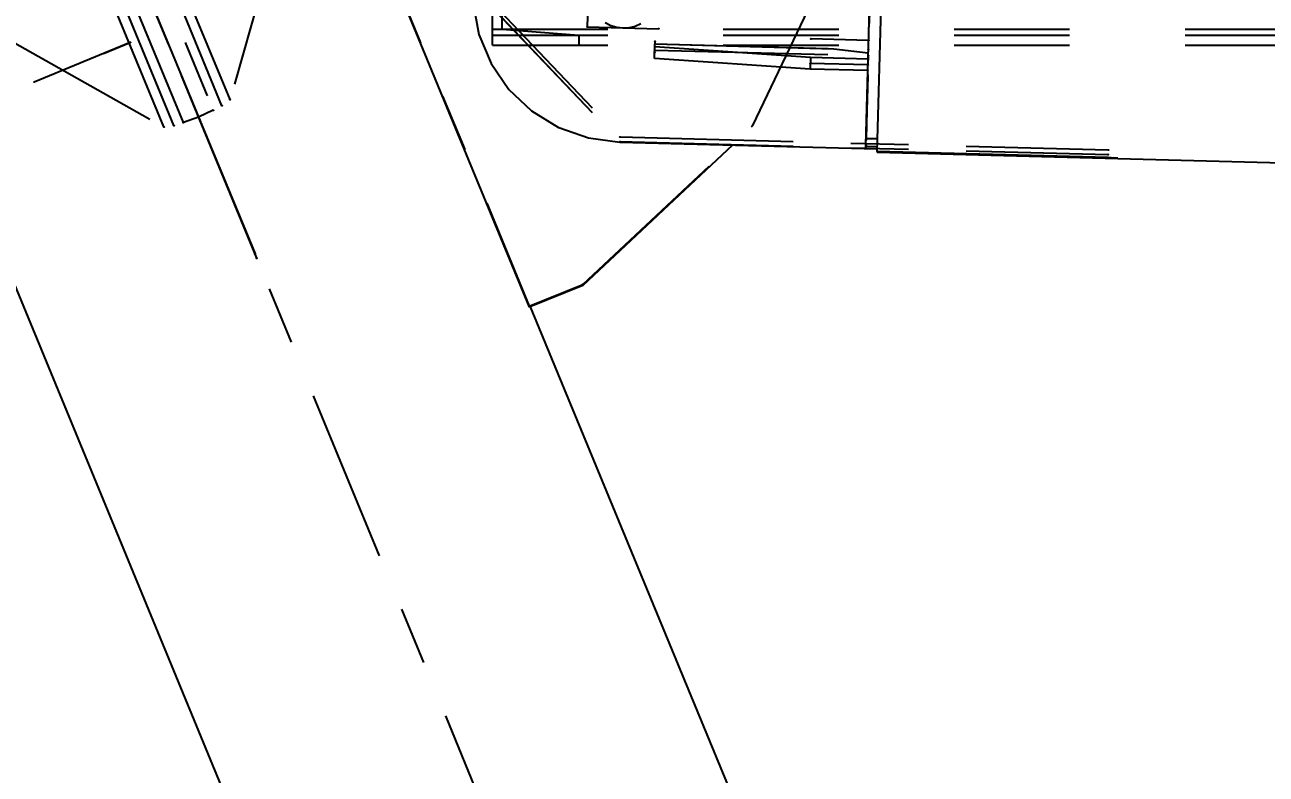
# Model space of a CAD drawing. Header units: millimetres. Extents: x 2368 to 8313, y 7493 to 11698.
# Drawn here: x 5296.59 to 5318.09, y 11256.79 to 11269.77 of the extents above; entities that cross this region are included whole.
import ezdxf

# ---------------------------------------------------------------- set-up
doc = ezdxf.new("R2010")
doc.units = ezdxf.units.MM
for name, pattern in [('XKITLINE00', [0]), ('XKITLINE02', [4, 2, -2]), ('XKITLINE03', [6, 3, -1, 1, -1])]:
    doc.linetypes.add(name, pattern=pattern)
doc.styles.add('ROMANS', font='romans.shx')
doc.dimstyles.new('MD300', dxfattribs={"dimtxt": 2.5, "dimasz": 2.5, "dimexe": 1, "dimexo": 1, "dimgap": 0.5, "dimtad": 1, "dimdec": 1, "dimlfac": 50, "dimrnd": 0.5, "dimdsep": 46, "dimtxsty": 'ROMANS', "dimcen": 1, "dimclrd": 146, "dimclre": 146, "dimclrt": 30, "dimadec": 1, "dimazin": 2, "dimtfac": 1, "dimtdec": 1, "dimtmove": 0, "dimatfit": 1, "dimfxl": 1, "dimtolj": 1, "dimtzin": 0, "dimlwd": -1, "dimlwe": -1, "dimarcsym": 0})

# ---------------------------------------------------------------- blocks, each defined once
blk = doc.blocks.new('*D37')
at = {"color": 146, "transparency": 16777216}
for p, q in [((6544.584, 11276.27), (6544.584, 10979.265)), ((5216.588, 11053.98), (5216.588, 10979.265)), ((5219.088, 10980.265), (6542.084, 10980.265))]:
    blk.add_line(p, q, dxfattribs=at)
for points in [[(5219.088, 10980.681), (5219.088, 10979.848), (5216.588, 10980.265)], [(6542.084, 10980.681), (6542.084, 10979.848), (6544.584, 10980.265)]]:
    blk.add_solid(points, dxfattribs=at)
at = {"layer": 'Defpoints', "color": 0, "transparency": 16777216}
for p in [(6544.584, 11277.27), (5216.588, 11054.98), (6544.584, 10980.265)]:
    blk.add_point(p, dxfattribs=at)
at = {"color": 30, "transparency": 16777216, "insert": (5880.586, 10982.015), "char_height": 2.5, "attachment_point": 5, "style": 'ROMANS'}
blk.add_mtext('\\A1;66400', dxfattribs=at)
blk = doc.blocks.new('*D38')
at = {"color": 146, "transparency": 16777216}
for p, q in [((3888.584, 11276.27), (3888.584, 10968.162)), ((6544.588, 11276.271), (6544.588, 10968.162)), ((6542.088, 10969.162), (3891.084, 10969.162))]:
    blk.add_line(p, q, dxfattribs=at)
for points in [[(3891.084, 10969.579), (3891.084, 10968.745), (3888.584, 10969.162)], [(6542.088, 10969.579), (6542.088, 10968.745), (6544.588, 10969.162)]]:
    blk.add_solid(points, dxfattribs=at)
at = {"layer": 'Defpoints', "color": 0, "transparency": 16777216}
for p in [(3888.584, 11277.27), (6544.588, 11277.271), (3888.584, 10969.162)]:
    blk.add_point(p, dxfattribs=at)
at = {"color": 30, "transparency": 16777216, "insert": (5216.586, 10970.912), "char_height": 2.5, "attachment_point": 5, "style": 'ROMANS'}
blk.add_mtext('\\A1;132800', dxfattribs=at)

msp = doc.modelspace()

# ---------------------------------------------------------------- linework, layer by layer
at = {"color": 8, "linetype": 'XKITLINE03'}
for p, q in [((5380.5882, 11072.0118), (5216.5882, 11469.2205)), ((5380.5882, 11072.0118), (5216.5882, 11469.2205)), ((5297.7208, 11283.3192), (5305.3282, 11264.8934)), ((5297.7208, 11283.3192), (5305.3283, 11264.8934)), ((5300.6073, 11265.7259), (5296.8035, 11274.9386)), ((5300.6073, 11265.7259), (5296.8036, 11274.9386)), ((5300.1444, 11268.4715), (5298.1781, 11273.234)), ((5300.1445, 11268.4715), (5298.1781, 11273.234)), ((5297.8414, 11273.1586), (5299.8526, 11268.2874)), ((5297.8414, 11273.1586), (5299.8526, 11268.2874)), ((5299.335, 11268.0737), (5297.3238, 11272.9449)), ((5299.335, 11268.0737), (5297.3238, 11272.9449)), ((5311.2964, 11272.8801), (5311.1573, 11267.6325)), ((5311.2965, 11272.8801), (5311.1574, 11267.6325)), ((5311.1586, 11267.6821), (5311.2977, 11272.9296)), ((5311.1587, 11267.6821), (5311.2978, 11272.9296)), ((5311.297, 11272.9011), (5311.161, 11267.7707)), ((5311.297, 11272.9011), (5311.161, 11267.7707)), ((5298.9983, 11267.9983), (5297.032, 11272.7608)), ((5298.9983, 11267.9983), (5297.032, 11272.7608)), ((5311.2941, 11272.7914), (5311.1581, 11267.661)), ((5311.2941, 11272.7914), (5311.1581, 11267.661)), ((5301.0376, 11271.6275), (5300.1444, 11268.4715)), ((5301.0377, 11271.6275), (5300.1445, 11268.4715)), ((5306.3641, 11270.9676), (5306.3313, 11269.7329)), ((5306.364, 11270.9676), (5306.3313, 11269.7329)), ((5298.4872, 11270.8607), (5299.6448, 11268.0572)), ((5298.4872, 11270.8607), (5299.6447, 11268.0572)), ((5300.004, 11268.3662), (5299.0041, 11270.7879)), ((5300.004, 11268.3662), (5299.0042, 11270.7879)), ((5299.1721, 11268.0227), (5298.1722, 11270.4444)), ((5299.1722, 11268.0227), (5298.1723, 11270.4444)), ((5304.351, 11270.5032), (5306.9009, 11267.825)), ((5304.3511, 11270.5032), (5306.901, 11267.825)), ((5304.3489, 11270.4236), (5306.8989, 11267.7454)), ((5304.3489, 11270.4236), (5306.8988, 11267.7454)), ((5309.1997, 11268.0255), (5310.2206, 11270.1603)), ((5309.1997, 11268.0255), (5310.2207, 11270.1603)), ((5296.1388, 11269.6048), (5298.9983, 11267.9983)), ((5296.1388, 11269.6048), (5298.9983, 11267.9983)), ((5306.3313, 11269.7329), (5307.5709, 11269.7)), ((5306.3313, 11269.7329), (5307.5708, 11269.7)), ((5298.4152, 11269.4629), (5296.7514, 11268.7759)), ((5298.4153, 11269.4629), (5296.7515, 11268.7759)), ((5297.9531, 11269.272), (5298.4152, 11269.4629)), ((5297.9531, 11269.272), (5298.4153, 11269.4629)), ((5298.4152, 11269.4629), (5298.4152, 11269.4629)), ((5298.4153, 11269.4629), (5298.4153, 11269.4629)), ((5307.505, 11269.4807), (5307.5038, 11269.4365)), ((5307.5038, 11269.4365), (5311.2025, 11269.3384)), ((5307.5051, 11269.4807), (5307.5039, 11269.4365)), ((5307.5039, 11269.4365), (5311.2026, 11269.3384)), ((5311.2068, 11269.4977), (5310.2071, 11269.5242)), ((5311.2068, 11269.4977), (5310.2072, 11269.5242)), ((5311.2025, 11269.3384), (5311.2068, 11269.4977)), ((5311.2026, 11269.3384), (5311.2068, 11269.4977)), ((5307.4998, 11269.2861), (5307.501, 11269.3303)), ((5307.4999, 11269.2861), (5307.5011, 11269.3303)), ((5307.501, 11269.3303), (5311.1997, 11269.2323)), ((5307.5011, 11269.3303), (5311.1998, 11269.2323)), ((5311.1997, 11269.2323), (5311.1955, 11269.073)), ((5311.1998, 11269.2323), (5311.1956, 11269.073)), ((5311.1956, 11269.073), (5310.1959, 11269.0995)), ((5311.1955, 11269.073), (5310.1959, 11269.0995)), ((5296.7514, 11268.7759), (5296.7514, 11268.7759)), ((5296.7515, 11268.7759), (5296.7515, 11268.7759)), ((5299.8526, 11268.2874), (5299.5995, 11268.1667)), ((5299.8526, 11268.2874), (5299.5995, 11268.1667)), ((5300.004, 11268.3662), (5300.004, 11268.3662)), ((5300.004, 11268.3662), (5300.004, 11268.3662)), ((5299.5995, 11268.1667), (5299.335, 11268.0737)), ((5299.5995, 11268.1667), (5299.335, 11268.0737)), ((5299.1721, 11268.0227), (5299.1721, 11268.0227)), ((5299.1722, 11268.0227), (5299.1722, 11268.0227)), ((5299.6447, 11268.0572), (5300.5763, 11265.8009)), ((5299.6448, 11268.0572), (5300.5763, 11265.8009)), ((5306.253, 11265.2721), (5309.1997, 11268.0255)), ((5306.2531, 11265.2721), (5309.1997, 11268.0255)), ((5306.8988, 11267.7454), (5315.3558, 11267.5212)), ((5306.8989, 11267.7454), (5315.3559, 11267.5212)), ((5306.9009, 11267.825), (5315.3579, 11267.6008)), ((5306.901, 11267.825), (5315.358, 11267.6008)), ((5311.1576, 11267.6424), (5311.1587, 11267.6821)), ((5311.1576, 11267.6424), (5311.1586, 11267.6821)), ((5305.3282, 11264.8934), (5306.253, 11265.2721)), ((5305.3283, 11264.8934), (5306.2531, 11265.2721))]:
    msp.add_line(p, q, dxfattribs=at)
at = {"color": 8, "linetype": 'XKITLINE00'}
for p, q in [((5223.5315, 11441.7713), (5316.6324, 11216.2805)), ((5297.7203, 11283.3015), (5305.3278, 11264.8757)), ((5311.3559, 11267.5751), (5311.4799, 11272.2505)), ((5311.1932, 11268.9825), (5311.2508, 11271.155)), ((5304.3557, 11270.1372), (5304.4554, 11269.6008)), ((5306.7399, 11269.7522), (5306.6432, 11269.8003)), ((5304.4554, 11269.6008), (5304.6649, 11269.0966)), ((5306.8436, 11269.7216), (5306.7399, 11269.7522)), ((5306.9509, 11269.7094), (5306.8436, 11269.7216)), ((5307.0588, 11269.7159), (5306.9509, 11269.7094)), ((5307.1639, 11269.741), (5307.0588, 11269.7159)), ((5307.263, 11269.7839), (5307.1639, 11269.741)), ((5307.4973, 11269.1865), (5307.5037, 11269.4299)), ((5310.1985, 11269.1991), (5307.5025, 11269.3857)), ((5310.6026, 11269.3477), (5307.5037, 11269.4299)), ((5310.1933, 11268.9999), (5307.4973, 11269.1865)), ((5310.1985, 11269.1991), (5310.1933, 11268.9999)), ((5311.1982, 11269.1726), (5310.1985, 11269.1991)), ((5311.201, 11269.2788), (5310.6026, 11269.3477)), ((5304.6649, 11269.0966), (5304.975, 11268.6469)), ((5311.1929, 11268.9734), (5310.1933, 11268.9999)), ((5311.168, 11268.0343), (5311.1929, 11268.9734)), ((5311.1932, 11268.9825), (5311.1929, 11268.9734)), ((5305.3723, 11268.2711), (5304.975, 11268.6469)), ((5305.8392, 11267.9859), (5305.3723, 11268.2711)), ((5306.3555, 11267.8035), (5305.8392, 11267.9859)), ((5311.1581, 11267.661), (5311.168, 11268.0343)), ((5308.8489, 11267.6804), (5306.2526, 11265.2544)), ((5306.8985, 11267.7321), (5306.3555, 11267.8035)), ((5311.3569, 11267.6139), (5306.8985, 11267.7321)), ((5311.3581, 11267.6557), (5311.1581, 11267.661)), ((5311.3616, 11267.7901), (5311.1617, 11267.7954)), ((5311.3556, 11267.5641), (5311.3554, 11267.5574)), ((5449.8274, 11263.8865), (5311.3554, 11267.5574)), ((5311.3559, 11267.5751), (5311.3556, 11267.5641)), ((5315.3542, 11267.4581), (5311.3556, 11267.5641)), ((5315.3545, 11267.4691), (5311.3559, 11267.5751)), ((5315.3544, 11267.4658), (5315.3542, 11267.4581)), ((5315.4067, 11267.4569), (5315.3542, 11267.4581)), ((5315.4069, 11267.4645), (5315.3545, 11267.4691)), ((5315.4069, 11267.4645), (5315.4067, 11267.4569)), ((5315.4541, 11267.4562), (5315.4067, 11267.4569)), ((5315.4917, 11267.4561), (5315.4541, 11267.4562)), ((5315.4919, 11267.4608), (5315.4543, 11267.4627)), ((5315.5159, 11267.4566), (5315.4917, 11267.4561)), ((5315.516, 11267.4591), (5315.4919, 11267.4608)), ((5315.5243, 11267.4576), (5315.5159, 11267.4566)), ((5315.5243, 11267.4576), (5315.516, 11267.4591)), ((5306.2526, 11265.2544), (5305.3278, 11264.8757)), ((5305.3453, 11264.8829), (5325.4123, 11216.2805))]:
    msp.add_line(p, q, dxfattribs=at)
at = {"color": 3, "linetype": 'XKITLINE02'}
for p, q in [((5304.6881, 11269.4162), (5304.6881, 11273.4162)), ((5304.6882, 11269.4162), (5304.6882, 11273.4162)), ((5304.6882, 11273.4162), (5304.6882, 11269.4162)), ((5304.8581, 11269.6926), (5304.8581, 11273.1398)), ((5304.8582, 11273.1398), (5304.8582, 11269.6926)), ((5304.6882, 11269.4162), (5304.6882, 11269.6926)), ((5304.6882, 11269.6926), (5428.4882, 11269.6926)), ((5304.6882, 11269.5862), (5428.4882, 11269.5862)), ((5304.8582, 11269.6926), (5304.8581, 11269.6926)), ((5304.8581, 11269.6926), (5306.1881, 11269.5862)), ((5304.8582, 11269.6926), (5306.1882, 11269.5862)), ((5306.1882, 11269.5862), (5306.1881, 11269.5862)), ((5306.1881, 11269.5862), (5306.1881, 11269.4162)), ((5306.1882, 11269.5862), (5306.1882, 11269.4162)), ((5304.6881, 11269.4162), (5306.1882, 11269.4162)), ((5304.6882, 11269.4162), (5428.4882, 11269.4162))]:
    msp.add_line(p, q, dxfattribs=at)
at = {"color": 8, "linetype": 'XKITLINE00'}
for centre in [(5306.3313, 11269.7329), (5306.3313, 11269.7329), (5306.3313, 11269.7329), (5306.3313, 11269.7329), (5307.5708, 11269.7), (5307.5709, 11269.7), (5298.4152, 11269.4629), (5298.4152, 11269.4629), (5298.4152, 11269.4629), (5298.4153, 11269.4629), (5298.4153, 11269.4629), (5298.4153, 11269.4629), (5307.5038, 11269.4365), (5307.5038, 11269.4365), (5307.5039, 11269.4365), (5307.5039, 11269.4365), (5307.505, 11269.4807), (5307.5051, 11269.4807), (5310.2071, 11269.5242), (5310.2072, 11269.5242), (5311.2068, 11269.4977), (5311.2068, 11269.4977), (5311.2068, 11269.4977), (5311.2068, 11269.4977), (5297.9531, 11269.272), (5297.9531, 11269.272), (5307.4998, 11269.2861), (5307.4999, 11269.2861), (5307.501, 11269.3303), (5307.501, 11269.3303), (5307.5011, 11269.3303), (5307.5011, 11269.3303), (5311.1997, 11269.2323), (5311.1997, 11269.2323), (5311.1998, 11269.2323), (5311.1998, 11269.2323), (5311.2025, 11269.3384), (5311.2025, 11269.3384), (5311.2026, 11269.3384), (5311.2026, 11269.3384), (5310.1959, 11269.0995), (5310.1959, 11269.0995), (5311.1955, 11269.073), (5311.1955, 11269.073), (5311.1956, 11269.073), (5311.1956, 11269.073), (5296.7514, 11268.7759), (5296.7514, 11268.7759), (5296.7515, 11268.7759), (5296.7515, 11268.7759), (5299.8526, 11268.2874), (5299.8526, 11268.2874), (5299.8526, 11268.2874), (5299.8526, 11268.2874), (5300.004, 11268.3662), (5300.004, 11268.3662), (5300.004, 11268.3662), (5300.004, 11268.3662), (5300.1444, 11268.4715), (5300.1444, 11268.4715), (5300.1445, 11268.4715), (5300.1445, 11268.4715), (5299.335, 11268.0737), (5299.335, 11268.0737), (5299.335, 11268.0737), (5299.335, 11268.0737), (5299.5995, 11268.1667), (5299.5995, 11268.1667), (5299.5995, 11268.1667), (5299.5995, 11268.1667), (5298.9983, 11267.9983), (5298.9983, 11267.9983), (5298.9983, 11267.9983), (5298.9983, 11267.9983), (5299.1721, 11268.0227), (5299.1721, 11268.0227), (5299.1722, 11268.0227), (5299.1722, 11268.0227), (5299.6447, 11268.0572), (5299.6447, 11268.0572), (5299.6448, 11268.0572), (5299.6448, 11268.0572), (5309.1997, 11268.0255), (5309.1997, 11268.0255), (5309.1997, 11268.0255), (5309.1997, 11268.0255), (5306.8988, 11267.7454), (5306.8988, 11267.7454), (5306.8989, 11267.7454), (5306.8989, 11267.7454), (5306.9009, 11267.825), (5306.9009, 11267.825), (5306.901, 11267.825), (5306.901, 11267.825), (5311.1576, 11267.6424), (5311.1576, 11267.6424), (5311.1581, 11267.661), (5311.1581, 11267.661), (5311.1586, 11267.6821), (5311.1586, 11267.6821), (5311.1587, 11267.6821), (5311.1587, 11267.6821), (5311.161, 11267.7707), (5311.161, 11267.7707), (5311.1573, 11267.6325), (5311.1574, 11267.6325), (5315.3558, 11267.5212), (5315.3559, 11267.5212), (5315.3579, 11267.6008), (5315.358, 11267.6008), (5300.5763, 11265.8009), (5300.5763, 11265.8009), (5300.6073, 11265.7259), (5300.6073, 11265.7259), (5306.253, 11265.2721), (5306.253, 11265.2721), (5306.2531, 11265.2721), (5306.2531, 11265.2721), (5305.3282, 11264.8934), (5305.3282, 11264.8934), (5305.3283, 11264.8934), (5305.3283, 11264.8934)]:
    msp.add_circle(centre, 0.004, dxfattribs=at)

# ---------------------------------------------------------------- dimensions: what is measured, and where the dimension line sits
for base, p1, p2, picture, middle in [((3888.5836, 10969.1621), (6544.5882, 11277.2708), (3888.5836, 11277.2703), '*D38', (5216.5859, 10970.9121)), ((6544.5838, 10980.2647), (5216.5882, 11054.9804), (6544.5838, 11277.2701), '*D37', (5880.586, 10982.0147))]:
    dim = msp.add_linear_dim(base=base, p1=p1, p2=p2, dimstyle='MD300')
    dim.commit()
    dim.dimension.update_dxf_attribs({"geometry": picture, "text_midpoint": middle})

doc.saveas('drawing.dxf')
